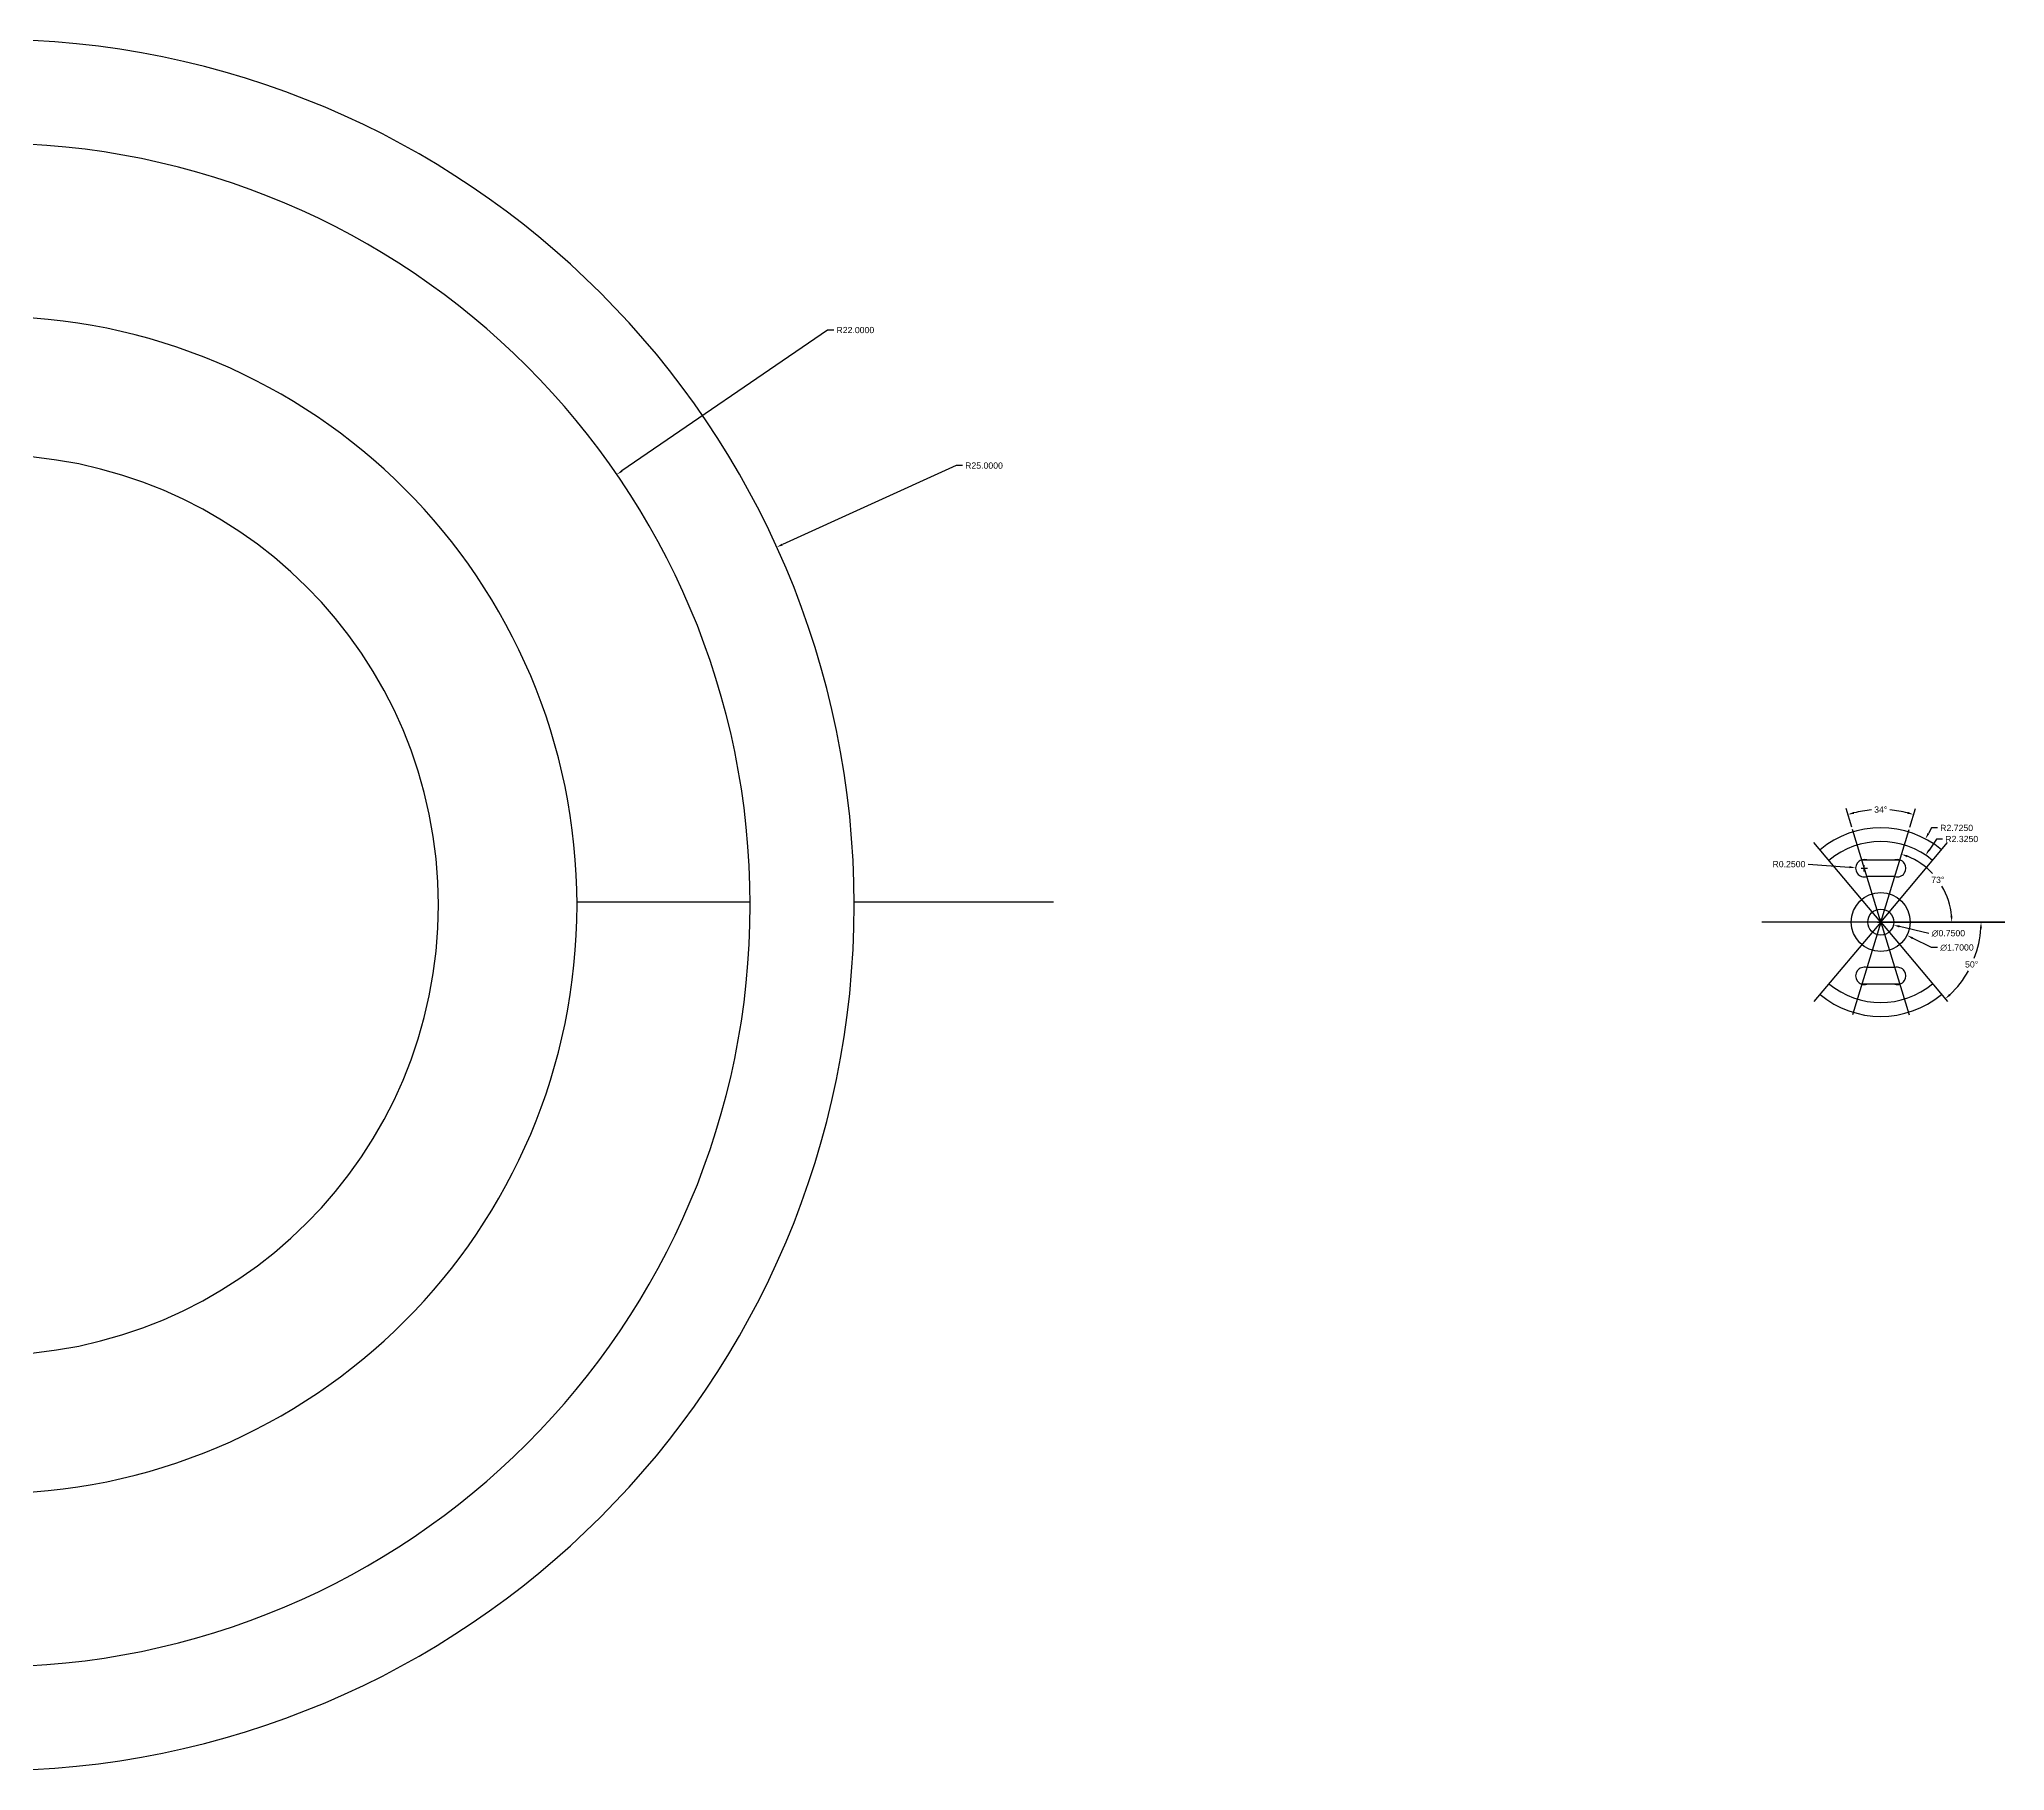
# Model space of a CAD drawing. Header units: inches. Extents: x 15 to 154, y -7 to 66.
# Drawn here: x 97.1 to 153.8, y 5.7 to 55.7 of the extents above; entities that cross this region are included whole.
import ezdxf

# ---------------------------------------------------------------- set-up
doc = ezdxf.new("R2010")
doc.units = ezdxf.units.IN
doc.header["$MEASUREMENT"] = 0
doc.styles.get("Standard").update_dxf_attribs({"font": 'arial.ttf'})
doc.dimstyles.get("Standard").update_dxf_attribs({"dimtxt": 0.18, "dimasz": 0.18, "dimexe": 0.18, "dimexo": 0.0625, "dimgap": 0.09, "dimtad": 0, "dimtih": 1, "dimtoh": 1, "dimdec": 4, "dimzin": 0, "dimdsep": 46, "dimtxsty": 'Standard', "dimcen": 0.09, "dimadec": 0, "dimazin": 0, "dimtfac": 1, "dimtdec": 4, "dimtofl": 0, "dimtmove": 0, "dimatfit": 3, "dimfxl": 1, "dimtolj": 1, "dimtzin": 0, "dimarcsym": 0})

# ---------------------------------------------------------------- blocks, each defined once
blk = doc.blocks.new('*D5')
at = {"color": 0, "lineweight": -2, "transparency": 16777216}
for p, q in [((119.816, 47.301), (113.879, 43.234)), ((119.996, 47.301), (119.816, 47.301)), ((95.49, 30.698), (95.67, 30.698)), ((95.58, 30.608), (95.58, 30.788))]:
    blk.add_line(p, q, dxfattribs=at)
at = {"color": 0, "transparency": 16777216}
blk.add_solid([(113.862, 43.258), (113.896, 43.209), (113.73, 43.132)], dxfattribs=at)
at = {"layer": 'Defpoints', "color": 0, "transparency": 16777216}
for p in [(113.73, 43.132), (95.58, 30.698)]:
    blk.add_point(p, dxfattribs=at)
at = {"color": 0, "transparency": 16777216, "insert": (120.615, 47.301), "char_height": 0.18, "attachment_point": 5}
blk.add_mtext('\\A1;R22.0000', dxfattribs=at)
blk = doc.blocks.new('*D6')
at = {"color": 0, "lineweight": -2, "transparency": 16777216}
for p, q in [((123.53, 43.387), (118.508, 41.107)), ((123.71, 43.387), (123.53, 43.387)), ((95.49, 30.698), (95.67, 30.698)), ((95.58, 30.608), (95.58, 30.788))]:
    blk.add_line(p, q, dxfattribs=at)
at = {"color": 0, "transparency": 16777216}
blk.add_solid([(118.496, 41.135), (118.521, 41.08), (118.344, 41.033)], dxfattribs=at)
at = {"layer": 'Defpoints', "color": 0, "transparency": 16777216}
for p in [(118.344, 41.033), (95.58, 30.698)]:
    blk.add_point(p, dxfattribs=at)
at = {"color": 0, "transparency": 16777216, "insert": (124.329, 43.387), "char_height": 0.18, "attachment_point": 5}
blk.add_mtext('\\A1;R25.0000', dxfattribs=at)
blk = doc.blocks.new('*D8')
at = {"color": 0, "lineweight": -2, "transparency": 16777216}
for p, q in [((151.674, 32.923), (151.589, 32.764)), ((151.854, 32.923), (151.674, 32.923)), ((150.124, 30.205), (150.304, 30.205)), ((150.214, 30.115), (150.214, 30.295))]:
    blk.add_line(p, q, dxfattribs=at)
at = {"color": 0, "transparency": 16777216}
blk.add_solid([(151.563, 32.779), (151.615, 32.75), (151.504, 32.606)], dxfattribs=at)
at = {"layer": 'Defpoints', "color": 0, "transparency": 16777216}
for p in [(151.504, 32.606), (150.214, 30.205)]:
    blk.add_point(p, dxfattribs=at)
at = {"color": 0, "transparency": 16777216, "insert": (152.404, 32.923), "char_height": 0.18, "attachment_point": 5}
blk.add_mtext('\\A1;R2.7250', dxfattribs=at)
blk = doc.blocks.new('*D9')
at = {"color": 0, "lineweight": -2, "transparency": 16777216}
for p, q in [((151.821, 32.603), (151.609, 32.286)), ((152.001, 32.603), (151.821, 32.603)), ((150.124, 30.205), (150.304, 30.205)), ((150.214, 30.115), (150.214, 30.295))]:
    blk.add_line(p, q, dxfattribs=at)
at = {"color": 0, "transparency": 16777216}
blk.add_solid([(151.584, 32.303), (151.634, 32.269), (151.509, 32.137)], dxfattribs=at)
at = {"layer": 'Defpoints', "color": 0, "transparency": 16777216}
for p in [(151.509, 32.137), (150.214, 30.205)]:
    blk.add_point(p, dxfattribs=at)
at = {"color": 0, "transparency": 16777216, "insert": (152.551, 32.603), "char_height": 0.18, "attachment_point": 5}
blk.add_mtext('\\A1;R2.3250', dxfattribs=at)
blk = doc.blocks.new('*D10')
at = {"color": 0, "lineweight": -2, "transparency": 16777216}
for p, q in [((150.124, 30.205), (150.304, 30.205)), ((150.214, 30.115), (150.214, 30.295)), ((151.674, 29.467), (151.133, 29.741)), ((151.854, 29.467), (151.674, 29.467))]:
    blk.add_line(p, q, dxfattribs=at)
at = {"color": 0, "transparency": 16777216}
blk.add_solid([(151.147, 29.767), (151.12, 29.714), (150.973, 29.822)], dxfattribs=at)
at = {"layer": 'Defpoints', "color": 0, "transparency": 16777216}
for p in [(149.456, 30.589), (150.973, 29.822)]:
    blk.add_point(p, dxfattribs=at)
at = {"color": 0, "transparency": 16777216, "insert": (152.415, 29.467), "char_height": 0.18, "attachment_point": 5}
blk.add_mtext('\\A1;∅1.7000', dxfattribs=at)
blk = doc.blocks.new('*D11')
at = {"color": 0, "lineweight": -2, "transparency": 16777216}
for p, q in [((150.124, 30.205), (150.304, 30.205)), ((150.214, 30.115), (150.214, 30.295)), ((151.605, 29.879), (150.754, 30.079))]:
    blk.add_line(p, q, dxfattribs=at)
at = {"color": 0, "transparency": 16777216}
blk.add_solid([(150.761, 30.108), (150.747, 30.049), (150.579, 30.12)], dxfattribs=at)
at = {"layer": 'Defpoints', "color": 0, "transparency": 16777216}
for p in [(149.849, 30.291), (150.579, 30.12)]:
    blk.add_point(p, dxfattribs=at)
at = {"color": 0, "transparency": 16777216, "insert": (152.167, 29.879), "char_height": 0.18, "attachment_point": 5}
blk.add_mtext('\\A1;∅0.7500', dxfattribs=at)
blk = doc.blocks.new('*D12')
at = {"color": 0, "lineweight": -2, "transparency": 16777216}
for p, q in [((148.114, 31.878), (149.31, 31.791)), ((149.739, 31.669), (149.739, 31.849)), ((149.649, 31.759), (149.829, 31.759))]:
    blk.add_line(p, q, dxfattribs=at)
at = {"color": 0, "transparency": 16777216}
blk.add_solid([(149.312, 31.821), (149.308, 31.761), (149.49, 31.778)], dxfattribs=at)
at = {"layer": 'Defpoints', "color": 0, "transparency": 16777216}
for p in [(149.49, 31.778), (149.739, 31.759)]:
    blk.add_point(p, dxfattribs=at)
at = {"color": 0, "transparency": 16777216, "insert": (147.564, 31.878), "char_height": 0.18, "attachment_point": 5}
blk.add_mtext('\\A1;R0.2500', dxfattribs=at)
blk = doc.blocks.new('*D13')
at = {"color": 0, "lineweight": -2, "transparency": 16777216}
for p, q in [((149.377, 32.943), (149.212, 33.483)), ((151.051, 32.943), (151.216, 33.483))]:
    blk.add_line(p, q, dxfattribs=at)
for start, end in [(94.7068, 103.8241), (76.1759, 85.2932)]:
    blk.add_arc((150.214, 30.205), 3.248, start, end, dxfattribs=at)
at = {"color": 0, "transparency": 16777216}
for points in [[(149.446, 33.33), (149.43, 33.388), (149.264, 33.311)], [(150.998, 33.388), (150.982, 33.33), (151.164, 33.311)]]:
    blk.add_solid(points, dxfattribs=at)
at = {"layer": 'Defpoints', "color": 0, "transparency": 16777216}
for p in [(150.535, 33.437), (149.395, 32.883), (151.033, 32.883), (150.214, 30.205), (150.214, 30.205)]:
    blk.add_point(p, dxfattribs=at)
at = {"color": 0, "transparency": 16777216, "insert": (150.214, 33.453), "char_height": 0.18, "attachment_point": 5}
blk.add_mtext('\\A1;34°', dxfattribs=at)
blk = doc.blocks.new('*D14')
at = {"color": 0, "lineweight": -2, "transparency": 16777216}
for start, end in [(338.9128, 356.4372), (313.5628, 330.9581)]:
    blk.add_arc((150.214, 30.205), 2.895, start, end, dxfattribs=at)
at = {"color": 0, "transparency": 16777216}
for points in [[(153.074, 30.026), (153.134, 30.025), (153.109, 30.205)], [(152.229, 28.085), (152.189, 28.13), (152.075, 27.988)]]:
    blk.add_solid(points, dxfattribs=at)
at = {"layer": 'Defpoints', "color": 0, "transparency": 16777216}
for p in [(146.78, 30.205), (150.214, 30.205), (153.791, 30.205), (152.633, 28.615), (152.142, 27.907)]:
    blk.add_point(p, dxfattribs=at)
at = {"color": 0, "transparency": 16777216, "insert": (152.838, 28.982), "char_height": 0.18, "attachment_point": 5}
blk.add_mtext('\\A1;50°', dxfattribs=at)
blk = doc.blocks.new('*D15')
at = {"color": 0, "lineweight": -2, "transparency": 16777216}
for start, end in [(43.1286, 67.9645), (5.0355, 30.3982)]:
    blk.add_arc((150.214, 30.205), 2.049, start, end, dxfattribs=at)
at = {"color": 0, "transparency": 16777216}
for points in [[(150.973, 32.076), (150.993, 32.133), (150.813, 32.165)], [(152.285, 30.387), (152.225, 30.384), (152.263, 30.205)]]:
    blk.add_solid(points, dxfattribs=at)
at = {"layer": 'Defpoints', "color": 0, "transparency": 16777216}
for p in [(151.033, 32.883), (152.081, 31.05), (146.78, 30.205), (150.214, 30.205), (153.791, 30.205)]:
    blk.add_point(p, dxfattribs=at)
at = {"color": 0, "transparency": 16777216, "insert": (151.861, 31.424), "char_height": 0.18, "attachment_point": 5}
blk.add_mtext('\\A1;73°', dxfattribs=at)

msp = doc.modelspace()

# ---------------------------------------------------------------- linework, layer by layer
for p, q in [((150.21401, 30.20542), (148.28564, 32.50355)), ((150.21401, 30.20542), (149.39536, 32.88307)), ((150.21401, 30.20542), (151.03265, 32.88307)), ((150.21401, 30.20542), (152.14237, 32.50355)), ((150.21401, 30.20542), (152.14237, 32.50355)), ((149.66581, 31.99849), (150.7622, 31.99849)), ((150.61602, 31.52034), (149.81199, 31.52034)), ((112.58024, 30.78845), (117.5803, 30.78845)), ((120.58032, 30.78845), (126.33322, 30.78845)), ((153.79148, 30.20542), (146.78031, 30.20542)), ((150.21401, 30.20542), (148.28564, 27.90728)), ((150.21401, 30.20542), (149.39536, 27.52776)), ((150.21401, 30.20542), (153.79148, 30.20542)), ((150.21401, 30.20542), (152.14237, 27.90728)), ((150.21401, 30.20542), (151.03265, 27.52776)), ((150.7622, 28.41235), (149.66581, 28.41235)), ((150.61602, 28.8905), (149.81199, 28.8905))]:
    msp.add_line(p, q)
for radius in [0.85, 0.375]:
    msp.add_circle((150.21401, 30.20542), radius)
for centre, radius, start, end in [((95.58048, 30.69845), 25, 270, 90), ((95.58048, 30.69845), 22, 270, 90), ((95.58048, 30.69845), 17, 270, 90), ((95.58048, 30.69845), 13, 270, 90), ((150.21401, 30.20542), 2.725, 50, 130), ((150.21401, 30.20542), 2.325, 50, 130), ((149.7389, 31.75941), 0.25, 73, 287), ((150.68911, 31.75941), 0.25, 253, 107), ((150.21401, 30.20542), 2.325, 230, 310), ((149.7389, 28.65142), 0.25, 73, 287), ((150.68911, 28.65142), 0.25, 253, 107), ((150.21401, 30.20542), 2.725, 230, 310)]:
    msp.add_arc(centre, radius, start, end)

# ---------------------------------------------------------------- dimensions: what is measured, and where the dimension line sits
for center, mpoint, picture, middle in [((95.58048, 30.69845), (113.73013, 43.13189), '*D5', (120.615, 47.30077)), ((95.58048, 30.69845), (118.34449, 41.03285), '*D6', (124.32932, 43.38693)), ((150.21401, 30.20542), (151.50854, 32.13669), '*D9', (152.55051, 32.60292)), ((149.7389, 31.75941), (149.48956, 31.77757), '*D12', (148.11386, 31.87774))]:
    dim = msp.add_radius_dim(center=center, mpoint=mpoint, dimstyle='Standard')
    dim.commit()
    dim.dimension.update_dxf_attribs({"geometry": picture, "text_midpoint": middle, "dimtype": 164})
for base, line1, line2, picture, middle in [((150.53469, 33.43732), ((150.21401, 30.20542), (149.39536, 32.88307)), ((150.21401, 30.20542), (151.03265, 32.88307)), '*D13', (150.21401, 33.45319)), ((152.08078, 31.04961), ((153.79148, 30.20542), (146.78031, 30.20542)), ((150.21401, 30.20542), (151.03265, 32.88307)), '*D15', (151.86094, 31.42408)), ((152.63286, 28.61451), ((150.21401, 30.20542), (152.14237, 27.90728)), ((153.79148, 30.20542), (146.78031, 30.20542)), '*D14', (152.83789, 28.98188))]:
    dim = msp.add_angular_dim_2l(base=base, line1=line1, line2=line2, dimstyle='Standard')
    dim.commit()
    dim.dimension.update_dxf_attribs({"geometry": picture, "text_midpoint": middle})
dim = msp.add_radius_dim(center=(150.21401, 30.20542), mpoint=(151.50375, 32.60587), dimstyle='Standard')
dim.commit()
dim.dimension.update_dxf_attribs({"geometry": '*D8', "text_midpoint": (152.40359, 32.923)})
for p1, p2, picture, middle in [((149.4555, 30.58905), (150.97251, 29.82179), '*D10', (152.41519, 29.46702)), ((149.84894, 30.29117), (150.57907, 30.11966), '*D11', (151.6053, 29.8786))]:
    dim = msp.add_diameter_dim_2p(p1=p1, p2=p2, dimstyle='Standard')
    dim.commit()
    dim.dimension.update_dxf_attribs({"geometry": picture, "text_midpoint": middle, "dimtype": 163})

doc.saveas('drawing.dxf')
